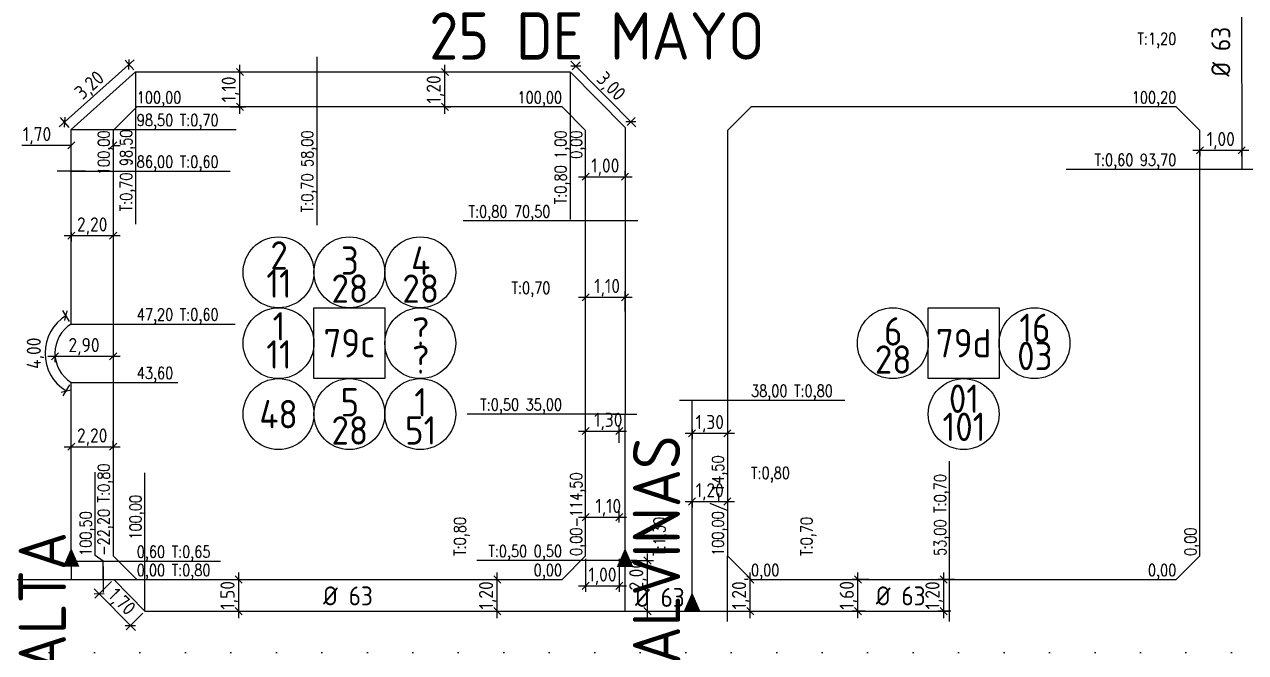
# Model space of a CAD drawing. Extents: x -48 to 13651, y -112 to 3468.
# Drawn here: x 2533.5 to 2791.9, y 1483.7 to 1616.6 of the extents above; entities that cross this region are included whole.
import ezdxf
from ezdxf.enums import TextEntityAlignment as Align

# ---------------------------------------------------------------- set-up
doc = ezdxf.new("R2010")
doc.units = 0
doc.header["$LTSCALE"] = 6
doc.header["$MEASUREMENT"] = 0
doc.linetypes.add('DOT2', pattern=[3.175, 0, -3.175])
doc.layers.get('0').update_dxf_attribs({"linetype": 'CONTINUOUS'})
doc.layers.get('DEFPOINTS').update_dxf_attribs({"linetype": 'CONTINUOUS'})
for name, color, linetype in [('50', 41, 'CONTINUOUS'), ('63', 171, 'CONTINUOUS'), ('A50', 40, 'CONTINUOUS'), ('AMPLIACIONES', 2, 'CONTINUOUS'), ('CAS', 7, 'CONTINUOUS'), ('Caño 110mm', 170, 'CONTINUOUS'), ('COTA', 2, 'CONTINUOUS'), ('MANZANAS', 7, 'CONTINUOUS'), ('NUMERO-CROQUIS', 13, 'CONTINUOUS'), ('NUMERO-MANZANA', 4, 'CONTINUOUS'), ('PROGRESIVA', 60, 'CONTINUOUS'), ('RADIO', 4, 'DOT2'), ('REDUCCIONES', 13, 'CONTINUOUS'), ('TXTDIAMETRO', 7, 'CONTINUOUS')]:
    doc.layers.add(name, color=color, linetype=linetype)
doc.layers.add('ATENCION', color=7, linetype='CONTINUOUS', plot=False)
doc.styles.add('ABADIMTCONDE', font='isocp.shx')
doc.styles.add('GEOSLAB703LTBT', font='isocp.shx', dxfattribs={"width": 0.9, "height": 8})
doc.styles.add('ROMANS', font='romans.shx', dxfattribs={"width": 0.8, "height": 2.5})
doc.dimstyles.new('COTA02', dxfattribs={"dimtxt": 3, "dimasz": 1.5, "dimexe": 1.25, "dimexo": 0.625, "dimgap": 0.3, "dimtad": 1, "dimtoh": 1, "dimdsep": 46, "dimlunit": 6, "dimtxsty": 'ABADIMTCONDE', "dimblk1": 'OBLIQUE', "dimblk2": 'OBLIQUE', "dimsah": 1, "dimcen": 2.5, "dimdle": 1.5, "dimclrd": 60, "dimclre": 60, "dimclrt": 256, "dimadec": 0, "dimazin": 0, "dimtfac": 1, "dimtix": 1, "dimtofl": 0, "dimtmove": 0, "dimatfit": 0, "dimldrblk": 'OBLIQUE', "dimfxl": 1, "dimtolj": 1, "dimtzin": 0, "dimarcsym": 0})

# ---------------------------------------------------------------- blocks, each defined once
blk = doc.blocks.new('D63')
at = {"layer": 'TXTDIAMETRO', "color": 7, "ltscale": 0.1, "style": 'ABADIMTCONDE'}
blk.add_text('Ø 63', height=4, dxfattribs=at).set_placement((0, 0), align=Align.MIDDLE)
blk = doc.blocks.new('CUPLARED')
at = {"layer": 'REDUCCIONES'}
blk.add_lwpolyline([(4, 0, 0, 3.5, 0), (0, 0, 3.5, 3.5, 0)], format="xyseb", dxfattribs=at)
blk = doc.blocks.new('_OBLIQUE')
at = {"color": 0, "linetype": 'ByBlock'}
blk.add_line((-0.5, -0.5), (0.5, 0.5), dxfattribs=at)
blk = doc.blocks.new('*D198')
at = {"layer": 'COTA', "color": 60, "lineweight": -2, "transparency": 16777216}
for p, q in [((2541.86, 1571.9), (2553.73, 1571.9)), ((2543.36, 1572.56), (2543.36, 1570.65)), ((2552.23, 1572.56), (2552.23, 1570.65))]:
    blk.add_line(p, q, dxfattribs=at)
at = {"layer": 'DEFPOINTS', "color": 0, "transparency": 16777216}
for p in [(2543.36, 1573.19), (2552.23, 1573.19), (2552.23, 1571.9)]:
    blk.add_point(p, dxfattribs=at)
at = {"layer": 'COTA', "color": 60, "lineweight": -2, "transparency": 16777216, "xscale": 1.5, "yscale": 1.5, "zscale": 1.5, "rotation": 180}
blk.add_blockref('_OBLIQUE', (2543.36, 1571.9), dxfattribs=at)
at = {"layer": 'COTA', "color": 60, "lineweight": -2, "transparency": 16777216, "xscale": 1.5, "yscale": 1.5, "zscale": 1.5}
blk.add_blockref('_OBLIQUE', (2552.23, 1571.9), dxfattribs=at)
at = {"layer": 'COTA', "transparency": 16777216, "insert": (2547.8, 1573.92), "char_height": 3, "attachment_point": 5, "style": 'ABADIMTCONDE'}
blk.add_mtext('\\A1;2,20', dxfattribs=at)
blk = doc.blocks.new('*D199')
at = {"layer": 'COTA', "color": 60, "lineweight": -2, "transparency": 16777216}
for p, q in [((2538.41, 1546.38), (2553.73, 1546.38)), ((2539.91, 1546.4), (2539.91, 1545.13)), ((2552.23, 1546.4), (2552.23, 1545.13))]:
    blk.add_line(p, q, dxfattribs=at)
at = {"layer": 'DEFPOINTS', "color": 0, "transparency": 16777216}
for p in [(2539.91, 1547.02), (2552.23, 1547.02), (2552.23, 1546.38)]:
    blk.add_point(p, dxfattribs=at)
at = {"layer": 'COTA', "color": 60, "lineweight": -2, "transparency": 16777216, "xscale": 1.5, "yscale": 1.5, "zscale": 1.5, "rotation": 180}
blk.add_blockref('_OBLIQUE', (2539.91, 1546.38), dxfattribs=at)
at = {"layer": 'COTA', "color": 60, "lineweight": -2, "transparency": 16777216, "xscale": 1.5, "yscale": 1.5, "zscale": 1.5}
blk.add_blockref('_OBLIQUE', (2552.23, 1546.38), dxfattribs=at)
at = {"layer": 'COTA', "transparency": 16777216, "insert": (2546.07, 1548.4), "char_height": 3, "attachment_point": 5, "style": 'ABADIMTCONDE'}
blk.add_mtext('\\A1;2,90', dxfattribs=at)
blk = doc.blocks.new('*D200')
at = {"layer": 'COTA', "color": 60, "lineweight": -2, "transparency": 16777216}
for p, q in [((2543.36, 1526.84), (2543.36, 1528.5)), ((2552.23, 1526.84), (2552.23, 1528.5)), ((2541.86, 1527.25), (2553.73, 1527.25))]:
    blk.add_line(p, q, dxfattribs=at)
at = {"layer": 'DEFPOINTS', "color": 0, "transparency": 16777216}
for p in [(2543.36, 1526.22), (2552.23, 1527.25), (2552.23, 1526.22)]:
    blk.add_point(p, dxfattribs=at)
at = {"layer": 'COTA', "color": 60, "lineweight": -2, "transparency": 16777216, "xscale": 1.5, "yscale": 1.5, "zscale": 1.5, "rotation": 180}
blk.add_blockref('_OBLIQUE', (2543.36, 1527.25), dxfattribs=at)
at = {"layer": 'COTA', "color": 60, "lineweight": -2, "transparency": 16777216, "xscale": 1.5, "yscale": 1.5, "zscale": 1.5}
blk.add_blockref('_OBLIQUE', (2552.23, 1527.25), dxfattribs=at)
at = {"layer": 'COTA', "transparency": 16777216, "insert": (2547.8, 1529.27), "char_height": 3, "attachment_point": 5, "style": 'ABADIMTCONDE'}
blk.add_mtext('\\A1;2,20', dxfattribs=at)
blk = doc.blocks.new('*D201')
at = {"layer": 'COTA', "color": 60, "lineweight": -2, "transparency": 16777216}
for p, q in [((2543.03, 1553.73), (2541.6, 1556.05)), ((2543.03, 1540.31), (2541.6, 1538))]:
    blk.add_line(p, q, dxfattribs=at)
blk.add_arc((2547.17, 1547.02), 9.35, 121.6536, 238.3464, dxfattribs=at)
at = {"layer": 'DEFPOINTS', "color": 0, "transparency": 16777216}
for p in [(2543.36, 1553.2), (2538.35, 1550.13), (2547.17, 1547.02), (2543.36, 1540.84)]:
    blk.add_point(p, dxfattribs=at)
at = {"layer": 'COTA', "color": 60, "lineweight": -2, "transparency": 16777216, "xscale": 1.5, "yscale": 1.5, "zscale": 1.5}
for p, rotation in [((2542.26, 1554.98), 31.65362536355391), ((2542.26, 1539.06), 328.3463746364421)]:
    blk.add_blockref('_OBLIQUE', p, dxfattribs=dict(at, rotation=rotation))
at = {"layer": 'COTA', "transparency": 16777216, "insert": (2535.79, 1547.02), "char_height": 3, "attachment_point": 5, "rotation": 90, "style": 'ABADIMTCONDE'}
blk.add_mtext('\\A1;4,00', dxfattribs=at)
blk = doc.blocks.new('*D1303')
at = {"layer": 'COTA', "color": 60, "lineweight": -2, "transparency": 16777216}
for p, q in [((2780.73, 1589.96), (2792.57, 1589.96)), ((2782.23, 1589.71), (2782.23, 1588.71)), ((2791.07, 1589.71), (2791.07, 1588.71))]:
    blk.add_line(p, q, dxfattribs=at)
at = {"layer": 'DEFPOINTS', "color": 0, "transparency": 16777216}
for p in [(2782.23, 1590.33), (2791.07, 1590.34), (2791.07, 1589.96)]:
    blk.add_point(p, dxfattribs=at)
at = {"layer": 'COTA', "color": 60, "lineweight": -2, "transparency": 16777216, "xscale": 1.5, "yscale": 1.5, "zscale": 1.5, "rotation": 180}
blk.add_blockref('_OBLIQUE', (2782.23, 1589.96), dxfattribs=at)
at = {"layer": 'COTA', "color": 60, "lineweight": -2, "transparency": 16777216, "xscale": 1.5, "yscale": 1.5, "zscale": 1.5}
blk.add_blockref('_OBLIQUE', (2791.07, 1589.96), dxfattribs=at)
at = {"layer": 'COTA', "transparency": 16777216, "insert": (2786.65, 1591.98), "char_height": 3, "attachment_point": 5, "style": 'ABADIMTCONDE'}
blk.add_mtext('\\A1;1,00', dxfattribs=at)
blk = doc.blocks.new('*D1317')
at = {"layer": 'DEFPOINTS', "color": 0, "transparency": 16777216}
for p in [(2555.58, 1608.12), (2556.99, 1606.54), (2543.36, 1594.35)]:
    blk.add_point(p, dxfattribs=at)
at = {"layer": 'PROGRESIVA', "color": 60, "lineweight": -2, "transparency": 16777216}
for p, q in [((2540.83, 1594.93), (2556.7, 1609.12)), ((2556.58, 1607), (2554.75, 1609.05)), ((2542.94, 1594.81), (2541.11, 1596.86))]:
    blk.add_line(p, q, dxfattribs=at)
at = {"layer": 'PROGRESIVA', "color": 60, "lineweight": -2, "transparency": 16777216, "xscale": 1.5, "yscale": 1.5, "zscale": 1.5}
for p, rotation in [((2555.58, 1608.12), 41.80488729580687), ((2541.94, 1595.93), 221.8048872958069)]:
    blk.add_blockref('_OBLIQUE', p, dxfattribs=dict(at, rotation=rotation))
at = {"layer": 'PROGRESIVA', "transparency": 16777216, "insert": (2547.41, 1603.53), "char_height": 3, "attachment_point": 5, "rotation": 41.8049, "style": 'ABADIMTCONDE'}
blk.add_mtext('\\A1;3,20', dxfattribs=at)
blk = doc.blocks.new('*D1318')
at = {"layer": 'DEFPOINTS', "color": 0, "transparency": 16777216}
for p in [(2543.36, 1590.56), (2552.23, 1591), (2552.23, 1590.56)]:
    blk.add_point(p, dxfattribs=at)
at = {"layer": 'PROGRESIVA', "color": 60, "lineweight": -2, "transparency": 16777216}
for p, q in [((2543.36, 1591.18), (2543.36, 1592.25)), ((2552.23, 1591.18), (2552.23, 1592.25)), ((2543.36, 1591), (2532.91, 1591)), ((2552.23, 1591), (2553.73, 1591))]:
    blk.add_line(p, q, dxfattribs=at)
at = {"layer": 'PROGRESIVA', "color": 60, "lineweight": -2, "transparency": 16777216, "xscale": 1.5, "yscale": 1.5, "zscale": 1.5}
blk.add_blockref('_OBLIQUE', (2543.36, 1591), dxfattribs=at)
at = {"layer": 'PROGRESIVA', "color": 60, "lineweight": -2, "transparency": 16777216, "xscale": 1.5, "yscale": 1.5, "zscale": 1.5, "rotation": 180}
blk.add_blockref('_OBLIQUE', (2552.23, 1591), dxfattribs=at)
at = {"layer": 'PROGRESIVA', "transparency": 16777216, "insert": (2536.13, 1593.03), "char_height": 3, "attachment_point": 5, "style": 'ABADIMTCONDE'}
blk.add_mtext('\\A1;1,70', dxfattribs=at)
blk = doc.blocks.new('*D1319')
at = {"layer": 'DEFPOINTS', "color": 0, "transparency": 16777216}
for p in [(2576.46, 1606.54), (2579.07, 1606.54), (2576.46, 1599.15)]:
    blk.add_point(p, dxfattribs=at)
at = {"layer": 'PROGRESIVA', "color": 60, "lineweight": -2, "transparency": 16777216}
for p, q in [((2579.07, 1597.65), (2579.07, 1608.04)), ((2577.09, 1606.54), (2580.32, 1606.54)), ((2577.09, 1599.15), (2580.32, 1599.15))]:
    blk.add_line(p, q, dxfattribs=at)
at = {"layer": 'PROGRESIVA', "color": 60, "lineweight": -2, "transparency": 16777216, "xscale": 1.5, "yscale": 1.5, "zscale": 1.5}
for p, rotation in [((2579.07, 1606.54), 90), ((2579.07, 1599.15), 270)]:
    blk.add_blockref('_OBLIQUE', p, dxfattribs=dict(at, rotation=rotation))
at = {"layer": 'PROGRESIVA', "transparency": 16777216, "insert": (2577.05, 1602.84), "char_height": 3, "attachment_point": 5, "rotation": 90, "style": 'ABADIMTCONDE'}
blk.add_mtext('\\A1;1,10', dxfattribs=at)
blk = doc.blocks.new('*D1430')
at = {"layer": 'DEFPOINTS', "color": 0, "transparency": 16777216}
for p in [(2650.17, 1607.76), (2648.94, 1606.54), (2660.57, 1594.79)]:
    blk.add_point(p, dxfattribs=at)
at = {"layer": 'PROGRESIVA', "color": 60, "lineweight": -2, "transparency": 16777216}
for p, q in [((2662.86, 1594.95), (2649.11, 1608.83)), ((2649.38, 1606.98), (2651.06, 1608.64)), ((2661.02, 1595.23), (2662.7, 1596.9))]:
    blk.add_line(p, q, dxfattribs=at)
at = {"layer": 'PROGRESIVA', "color": 60, "lineweight": -2, "transparency": 16777216, "xscale": 1.5, "yscale": 1.5, "zscale": 1.5}
for p, rotation in [((2650.17, 1607.76), 134.7333988986317), ((2661.81, 1596.02), 314.7333988986318)]:
    blk.add_blockref('_OBLIQUE', p, dxfattribs=dict(at, rotation=rotation))
at = {"layer": 'PROGRESIVA', "transparency": 16777216, "insert": (2657.43, 1603.31), "char_height": 3, "attachment_point": 5, "rotation": 314.7334, "style": 'ABADIMTCONDE'}
blk.add_mtext('\\A1;3,00', dxfattribs=at)
blk = doc.blocks.new('*D1431')
at = {"layer": 'DEFPOINTS', "color": 0, "transparency": 16777216}
for p in [(2622.28, 1606.54), (2622.45, 1606.54), (2622.28, 1599.15)]:
    blk.add_point(p, dxfattribs=at)
at = {"layer": 'PROGRESIVA', "color": 60, "lineweight": -2, "transparency": 16777216}
for p, q in [((2622.45, 1597.65), (2622.45, 1608.04)), ((2622.91, 1606.54), (2623.7, 1606.54)), ((2622.91, 1599.15), (2623.7, 1599.15))]:
    blk.add_line(p, q, dxfattribs=at)
at = {"layer": 'PROGRESIVA', "color": 60, "lineweight": -2, "transparency": 16777216, "xscale": 1.5, "yscale": 1.5, "zscale": 1.5}
for p, rotation in [((2622.45, 1606.54), 90), ((2622.45, 1599.15), 270)]:
    blk.add_blockref('_OBLIQUE', p, dxfattribs=dict(at, rotation=rotation))
at = {"layer": 'PROGRESIVA', "transparency": 16777216, "insert": (2620.42, 1602.84), "char_height": 3, "attachment_point": 5, "rotation": 90, "style": 'ABADIMTCONDE'}
blk.add_mtext('\\A1;1,20', dxfattribs=at)
blk = doc.blocks.new('*D1432')
at = {"layer": 'DEFPOINTS', "color": 0, "transparency": 16777216}
for p in [(2660.57, 1584.36), (2652.23, 1584.03), (2660.57, 1584.03)]:
    blk.add_point(p, dxfattribs=at)
at = {"layer": 'PROGRESIVA', "color": 60, "lineweight": -2, "transparency": 16777216}
for p, q in [((2650.73, 1584.36), (2662.07, 1584.36)), ((2652.23, 1584.65), (2652.23, 1585.61)), ((2660.57, 1584.65), (2660.57, 1585.61))]:
    blk.add_line(p, q, dxfattribs=at)
at = {"layer": 'PROGRESIVA', "color": 60, "lineweight": -2, "transparency": 16777216, "xscale": 1.5, "yscale": 1.5, "zscale": 1.5, "rotation": 180}
blk.add_blockref('_OBLIQUE', (2652.23, 1584.36), dxfattribs=at)
at = {"layer": 'PROGRESIVA', "color": 60, "lineweight": -2, "transparency": 16777216, "xscale": 1.5, "yscale": 1.5, "zscale": 1.5}
blk.add_blockref('_OBLIQUE', (2660.57, 1584.36), dxfattribs=at)
at = {"layer": 'PROGRESIVA', "transparency": 16777216, "insert": (2656.4, 1586.39), "char_height": 3, "attachment_point": 5, "style": 'ABADIMTCONDE'}
blk.add_mtext('\\A1;1,00', dxfattribs=at)
blk = doc.blocks.new('*D1433')
at = {"layer": 'DEFPOINTS', "color": 0, "transparency": 16777216}
for p in [(2552.36, 1499.15), (2558.97, 1492.46), (2555.87, 1489.4)]:
    blk.add_point(p, dxfattribs=at)
at = {"layer": 'PROGRESIVA', "color": 60, "lineweight": -2, "transparency": 16777216}
for p, q in [((2548.21, 1497.15), (2556.93, 1488.33)), ((2551.92, 1498.71), (2548.38, 1495.2)), ((2558.52, 1492.02), (2554.98, 1488.52))]:
    blk.add_line(p, q, dxfattribs=at)
at = {"layer": 'PROGRESIVA', "color": 60, "lineweight": -2, "transparency": 16777216, "xscale": 1.5, "yscale": 1.5, "zscale": 1.5}
for p, rotation in [((2549.26, 1496.08), 134.6700205278395), ((2555.87, 1489.4), 314.6700205278396)]:
    blk.add_blockref('_OBLIQUE', p, dxfattribs=dict(at, rotation=rotation))
at = {"layer": 'PROGRESIVA', "transparency": 16777216, "insert": (2553.9, 1494.27), "char_height": 3, "attachment_point": 5, "rotation": 314.67, "style": 'ABADIMTCONDE'}
blk.add_mtext('\\A1;1,70', dxfattribs=at)
blk = doc.blocks.new('*D1434')
at = {"layer": 'DEFPOINTS', "color": 0, "transparency": 16777216}
for p in [(2577.13, 1499.15), (2578.81, 1499.15), (2577.13, 1492.46)]:
    blk.add_point(p, dxfattribs=at)
at = {"layer": 'PROGRESIVA', "color": 60, "lineweight": -2, "transparency": 16777216}
for p, q in [((2577.76, 1499.15), (2580.06, 1499.15)), ((2578.81, 1490.96), (2578.81, 1500.65)), ((2577.76, 1492.46), (2580.06, 1492.46))]:
    blk.add_line(p, q, dxfattribs=at)
at = {"layer": 'PROGRESIVA', "color": 60, "lineweight": -2, "transparency": 16777216, "xscale": 1.5, "yscale": 1.5, "zscale": 1.5}
for p, rotation in [((2578.81, 1499.15), 90), ((2578.81, 1492.46), 270)]:
    blk.add_blockref('_OBLIQUE', p, dxfattribs=dict(at, rotation=rotation))
at = {"layer": 'PROGRESIVA', "transparency": 16777216, "insert": (2576.79, 1495.8), "char_height": 3, "attachment_point": 5, "rotation": 90, "style": 'ABADIMTCONDE'}
blk.add_mtext('\\A1;1,50', dxfattribs=at)
blk = doc.blocks.new('*D1435')
at = {"layer": 'DEFPOINTS', "color": 0, "transparency": 16777216}
for p in [(2631.34, 1499.15), (2633.53, 1499.15), (2631.34, 1492.46)]:
    blk.add_point(p, dxfattribs=at)
at = {"layer": 'PROGRESIVA', "color": 60, "lineweight": -2, "transparency": 16777216}
for p, q in [((2631.97, 1499.15), (2634.78, 1499.15)), ((2633.53, 1490.96), (2633.53, 1500.65)), ((2631.97, 1492.46), (2634.78, 1492.46))]:
    blk.add_line(p, q, dxfattribs=at)
at = {"layer": 'PROGRESIVA', "color": 60, "lineweight": -2, "transparency": 16777216, "xscale": 1.5, "yscale": 1.5, "zscale": 1.5}
for p, rotation in [((2633.53, 1499.15), 90), ((2633.53, 1492.46), 270)]:
    blk.add_blockref('_OBLIQUE', p, dxfattribs=dict(at, rotation=rotation))
at = {"layer": 'PROGRESIVA', "transparency": 16777216, "insert": (2631.5, 1495.8), "char_height": 3, "attachment_point": 5, "rotation": 90, "style": 'ABADIMTCONDE'}
blk.add_mtext('\\A1;1,20', dxfattribs=at)
blk = doc.blocks.new('*D1436')
at = {"layer": 'DEFPOINTS', "color": 0, "transparency": 16777216}
for p in [(2660.57, 1503.18), (2665.32, 1503.18), (2660.57, 1492.46)]:
    blk.add_point(p, dxfattribs=at)
at = {"layer": 'PROGRESIVA', "color": 60, "lineweight": -2, "transparency": 16777216}
for p, q in [((2665.32, 1490.96), (2665.32, 1504.68)), ((2661.2, 1503.18), (2666.57, 1503.18)), ((2661.2, 1492.46), (2666.57, 1492.46))]:
    blk.add_line(p, q, dxfattribs=at)
at = {"layer": 'PROGRESIVA', "color": 60, "lineweight": -2, "transparency": 16777216, "xscale": 1.5, "yscale": 1.5, "zscale": 1.5}
for p, rotation in [((2665.32, 1503.18), 90), ((2665.32, 1492.46), 270)]:
    blk.add_blockref('_OBLIQUE', p, dxfattribs=dict(at, rotation=rotation))
at = {"layer": 'PROGRESIVA', "transparency": 16777216, "insert": (2663.29, 1500.06), "char_height": 3, "attachment_point": 5, "rotation": 90, "style": 'ABADIMTCONDE'}
blk.add_mtext('\\A1;2,00', dxfattribs=at)
blk = doc.blocks.new('*D1437')
at = {"layer": 'DEFPOINTS', "color": 0, "transparency": 16777216}
for p in [(2652.23, 1504.15), (2659.35, 1504.15), (2659.35, 1497.82)]:
    blk.add_point(p, dxfattribs=at)
at = {"layer": 'PROGRESIVA', "color": 60, "lineweight": -2, "transparency": 16777216}
for p, q in [((2652.23, 1503.52), (2652.23, 1496.57)), ((2659.35, 1503.52), (2659.35, 1496.57)), ((2650.73, 1497.82), (2660.85, 1497.82))]:
    blk.add_line(p, q, dxfattribs=at)
at = {"layer": 'PROGRESIVA', "color": 60, "lineweight": -2, "transparency": 16777216, "xscale": 1.5, "yscale": 1.5, "zscale": 1.5, "rotation": 180}
blk.add_blockref('_OBLIQUE', (2652.23, 1497.82), dxfattribs=at)
at = {"layer": 'PROGRESIVA', "color": 60, "lineweight": -2, "transparency": 16777216, "xscale": 1.5, "yscale": 1.5, "zscale": 1.5}
blk.add_blockref('_OBLIQUE', (2659.35, 1497.82), dxfattribs=at)
at = {"layer": 'PROGRESIVA', "transparency": 16777216, "insert": (2655.79, 1499.85), "char_height": 3, "attachment_point": 5, "style": 'ABADIMTCONDE'}
blk.add_mtext('\\A1;1,00', dxfattribs=at)
blk = doc.blocks.new('*D1438')
at = {"layer": 'DEFPOINTS', "color": 0, "transparency": 16777216}
for p in [(2687.07, 1499.15), (2687.23, 1499.15), (2686.4, 1492.46)]:
    blk.add_point(p, dxfattribs=at)
at = {"layer": 'PROGRESIVA', "color": 60, "lineweight": -2, "transparency": 16777216}
for p, q in [((2686.61, 1499.15), (2685.82, 1499.15)), ((2687.07, 1490.96), (2687.07, 1500.65)), ((2687.02, 1492.46), (2688.32, 1492.46))]:
    blk.add_line(p, q, dxfattribs=at)
at = {"layer": 'PROGRESIVA', "color": 60, "lineweight": -2, "transparency": 16777216, "xscale": 1.5, "yscale": 1.5, "zscale": 1.5}
for p, rotation in [((2687.07, 1499.15), 90), ((2687.07, 1492.46), 270)]:
    blk.add_blockref('_OBLIQUE', p, dxfattribs=dict(at, rotation=rotation))
at = {"layer": 'PROGRESIVA', "transparency": 16777216, "insert": (2685.04, 1495.8), "char_height": 3, "attachment_point": 5, "rotation": 90, "style": 'ABADIMTCONDE'}
blk.add_mtext('\\A1;1,20', dxfattribs=at)
blk = doc.blocks.new('*D1439')
at = {"layer": 'DEFPOINTS', "color": 0, "transparency": 16777216}
for p in [(2674.76, 1531.6), (2682.23, 1531.6), (2682.23, 1530.09)]:
    blk.add_point(p, dxfattribs=at)
at = {"layer": 'PROGRESIVA', "color": 60, "lineweight": -2, "transparency": 16777216}
for p, q in [((2673.26, 1530.09), (2683.73, 1530.09)), ((2674.76, 1530.97), (2674.76, 1528.84)), ((2682.23, 1530.97), (2682.23, 1528.84))]:
    blk.add_line(p, q, dxfattribs=at)
at = {"layer": 'PROGRESIVA', "color": 60, "lineweight": -2, "transparency": 16777216, "xscale": 1.5, "yscale": 1.5, "zscale": 1.5, "rotation": 180}
blk.add_blockref('_OBLIQUE', (2674.76, 1530.09), dxfattribs=at)
at = {"layer": 'PROGRESIVA', "color": 60, "lineweight": -2, "transparency": 16777216, "xscale": 1.5, "yscale": 1.5, "zscale": 1.5}
blk.add_blockref('_OBLIQUE', (2682.23, 1530.09), dxfattribs=at)
at = {"layer": 'PROGRESIVA', "transparency": 16777216, "insert": (2678.5, 1532.11), "char_height": 3, "attachment_point": 5, "style": 'ABADIMTCONDE'}
blk.add_mtext('\\A1;1,30', dxfattribs=at)
blk = doc.blocks.new('*D1440')
at = {"layer": 'DEFPOINTS', "color": 0, "transparency": 16777216}
for p in [(2674.76, 1516.5), (2682.23, 1516.5), (2682.23, 1515.66)]:
    blk.add_point(p, dxfattribs=at)
at = {"layer": 'PROGRESIVA', "color": 60, "lineweight": -2, "transparency": 16777216}
for p, q in [((2673.26, 1515.66), (2683.73, 1515.66)), ((2674.76, 1515.87), (2674.76, 1514.41)), ((2682.23, 1515.87), (2682.23, 1514.41))]:
    blk.add_line(p, q, dxfattribs=at)
at = {"layer": 'PROGRESIVA', "color": 60, "lineweight": -2, "transparency": 16777216, "xscale": 1.5, "yscale": 1.5, "zscale": 1.5, "rotation": 180}
blk.add_blockref('_OBLIQUE', (2674.76, 1515.66), dxfattribs=at)
at = {"layer": 'PROGRESIVA', "color": 60, "lineweight": -2, "transparency": 16777216, "xscale": 1.5, "yscale": 1.5, "zscale": 1.5}
blk.add_blockref('_OBLIQUE', (2682.23, 1515.66), dxfattribs=at)
at = {"layer": 'PROGRESIVA', "transparency": 16777216, "insert": (2678.5, 1517.69), "char_height": 3, "attachment_point": 5, "style": 'ABADIMTCONDE'}
blk.add_mtext('\\A1;1,20', dxfattribs=at)
blk = doc.blocks.new('*D1501')
at = {"layer": 'DEFPOINTS', "color": 0, "transparency": 16777216}
for p in [(2659.35, 1530.56), (2652.23, 1527.43), (2659.35, 1527.43)]:
    blk.add_point(p, dxfattribs=at)
at = {"layer": 'PROGRESIVA', "color": 60, "lineweight": -2, "transparency": 16777216}
for p, q in [((2650.73, 1530.56), (2660.85, 1530.56)), ((2652.23, 1528.05), (2652.23, 1531.81)), ((2659.35, 1528.05), (2659.35, 1531.81))]:
    blk.add_line(p, q, dxfattribs=at)
at = {"layer": 'PROGRESIVA', "color": 60, "lineweight": -2, "transparency": 16777216, "xscale": 1.5, "yscale": 1.5, "zscale": 1.5, "rotation": 180}
blk.add_blockref('_OBLIQUE', (2652.23, 1530.56), dxfattribs=at)
at = {"layer": 'PROGRESIVA', "color": 60, "lineweight": -2, "transparency": 16777216, "xscale": 1.5, "yscale": 1.5, "zscale": 1.5}
blk.add_blockref('_OBLIQUE', (2659.35, 1530.56), dxfattribs=at)
at = {"layer": 'PROGRESIVA', "transparency": 16777216, "insert": (2657.02, 1532.59), "char_height": 3, "attachment_point": 5, "style": 'ABADIMTCONDE'}
blk.add_mtext('\\A1;1,30', dxfattribs=at)
blk = doc.blocks.new('*D1502')
at = {"layer": 'DEFPOINTS', "color": 0, "transparency": 16777216}
for p in [(2659.35, 1512.34), (2652.23, 1510.56), (2659.35, 1510.56)]:
    blk.add_point(p, dxfattribs=at)
at = {"layer": 'PROGRESIVA', "color": 60, "lineweight": -2, "transparency": 16777216}
for p, q in [((2650.73, 1512.34), (2660.85, 1512.34)), ((2652.23, 1511.19), (2652.23, 1513.59)), ((2659.35, 1511.19), (2659.35, 1513.59))]:
    blk.add_line(p, q, dxfattribs=at)
at = {"layer": 'PROGRESIVA', "color": 60, "lineweight": -2, "transparency": 16777216, "xscale": 1.5, "yscale": 1.5, "zscale": 1.5, "rotation": 180}
blk.add_blockref('_OBLIQUE', (2652.23, 1512.34), dxfattribs=at)
at = {"layer": 'PROGRESIVA', "color": 60, "lineweight": -2, "transparency": 16777216, "xscale": 1.5, "yscale": 1.5, "zscale": 1.5}
blk.add_blockref('_OBLIQUE', (2659.35, 1512.34), dxfattribs=at)
at = {"layer": 'PROGRESIVA', "transparency": 16777216, "insert": (2657.02, 1514.37), "char_height": 3, "attachment_point": 5, "style": 'ABADIMTCONDE'}
blk.add_mtext('\\A1;1,10', dxfattribs=at)
blk = doc.blocks.new('*D1606')
at = {"layer": 'DEFPOINTS', "color": 0, "transparency": 16777216}
for p in [(2709.87, 1499.15), (2712.83, 1499.15), (2711.99, 1492.46)]:
    blk.add_point(p, dxfattribs=at)
at = {"layer": 'PROGRESIVA', "color": 60, "lineweight": -2, "transparency": 16777216}
for p, q in [((2712.2, 1499.15), (2708.62, 1499.15)), ((2709.87, 1490.96), (2709.87, 1500.65)), ((2711.37, 1492.46), (2708.62, 1492.46))]:
    blk.add_line(p, q, dxfattribs=at)
at = {"layer": 'PROGRESIVA', "color": 60, "lineweight": -2, "transparency": 16777216, "xscale": 1.5, "yscale": 1.5, "zscale": 1.5}
for p, rotation in [((2709.87, 1499.15), 90), ((2709.87, 1492.46), 270)]:
    blk.add_blockref('_OBLIQUE', p, dxfattribs=dict(at, rotation=rotation))
at = {"layer": 'PROGRESIVA', "transparency": 16777216, "insert": (2707.85, 1495.8), "char_height": 3, "attachment_point": 5, "rotation": 90, "style": 'ABADIMTCONDE'}
blk.add_mtext('\\A1;1,60', dxfattribs=at)
blk = doc.blocks.new('*D1607')
at = {"layer": 'DEFPOINTS', "color": 0, "transparency": 16777216}
for p in [(2728.01, 1499.15), (2730.96, 1499.15), (2730.13, 1492.46)]:
    blk.add_point(p, dxfattribs=at)
at = {"layer": 'PROGRESIVA', "color": 60, "lineweight": -2, "transparency": 16777216}
for p, q in [((2730.34, 1499.15), (2726.76, 1499.15)), ((2728.01, 1490.96), (2728.01, 1500.65)), ((2729.51, 1492.46), (2726.76, 1492.46))]:
    blk.add_line(p, q, dxfattribs=at)
at = {"layer": 'PROGRESIVA', "color": 60, "lineweight": -2, "transparency": 16777216, "xscale": 1.5, "yscale": 1.5, "zscale": 1.5}
for p, rotation in [((2728.01, 1499.15), 90), ((2728.01, 1492.46), 270)]:
    blk.add_blockref('_OBLIQUE', p, dxfattribs=dict(at, rotation=rotation))
at = {"layer": 'PROGRESIVA', "transparency": 16777216, "insert": (2725.98, 1495.8), "char_height": 3, "attachment_point": 5, "rotation": 90, "style": 'ABADIMTCONDE'}
blk.add_mtext('\\A1;1,20', dxfattribs=at)
blk = doc.blocks.new('*D1787')
at = {"layer": 'DEFPOINTS', "color": 0, "transparency": 16777216}
for p in [(2660.57, 1558.87), (2652.23, 1555.22), (2660.57, 1555.22)]:
    blk.add_point(p, dxfattribs=at)
at = {"layer": 'PROGRESIVA', "color": 60, "lineweight": -2, "transparency": 16777216}
for p, q in [((2650.73, 1558.87), (2662.07, 1558.87)), ((2652.23, 1555.84), (2652.23, 1560.12)), ((2660.57, 1555.84), (2660.57, 1560.12))]:
    blk.add_line(p, q, dxfattribs=at)
at = {"layer": 'PROGRESIVA', "color": 60, "lineweight": -2, "transparency": 16777216, "xscale": 1.5, "yscale": 1.5, "zscale": 1.5, "rotation": 180}
blk.add_blockref('_OBLIQUE', (2652.23, 1558.87), dxfattribs=at)
at = {"layer": 'PROGRESIVA', "color": 60, "lineweight": -2, "transparency": 16777216, "xscale": 1.5, "yscale": 1.5, "zscale": 1.5}
blk.add_blockref('_OBLIQUE', (2660.57, 1558.87), dxfattribs=at)
at = {"layer": 'PROGRESIVA', "transparency": 16777216, "insert": (2656.78, 1560.9), "char_height": 3, "attachment_point": 5, "style": 'ABADIMTCONDE'}
blk.add_mtext('\\A1;1,10', dxfattribs=at)

msp = doc.modelspace()

# ---------------------------------------------------------------- linework, layer by layer
at = {"layer": '50', "ltscale": 0.1}
for p, q in [((2543.358, 1553.202), (2543.358, 1585.545)), ((2543.358, 1503.03), (2543.358, 1540.84))]:
    msp.add_line(p, q, dxfattribs=at)
msp.add_arc((2547.169, 1547.021), 7.261, 121.65363, 238.34637, dxfattribs=at)
at = {"layer": '63', "ltscale": 0.1}
for p, q in [((2543.358, 1503.03), (2543.358, 1499.145)), ((2527.904, 1499.145), (2550.105, 1499.145))]:
    msp.add_line(p, q, dxfattribs=at)
at = {"layer": 'A50', "ltscale": 0.1}
for p, q in [((2543.358, 1594.346), (2556.992, 1606.538)), ((2556.992, 1606.538), (2595.316, 1606.54)), ((2595.316, 1606.54), (2648.935, 1606.54)), ((2648.935, 1606.54), (2660.574, 1594.792)), ((2660.574, 1594.792), (2660.574, 1575.004)), ((2543.358, 1585.545), (2543.358, 1594.346)), ((2674.761, 1492.463), (2674.761, 1537.064)), ((2660.574, 1503.178), (2660.574, 1534.145))]:
    msp.add_line(p, q, dxfattribs=at)
at = {"layer": 'A50'}
msp.add_line((2660.574, 1575.004), (2660.574, 1534.145), dxfattribs=at)
at = {"layer": 'CAS', "ltscale": 0.1}
for p, q in [((2595.316, 1609.745), (2595.316, 1603.335)), ((2546.347, 1585.545), (2540.369, 1585.545)), ((2794.3, 1585.924), (2787.849, 1585.924)), ((2663.248, 1575.004), (2657.9, 1575.004)), ((2672.087, 1537.064), (2677.435, 1537.064)), ((2658.074, 1534.145), (2663.074, 1534.145)), ((2550.105, 1501.916), (2550.105, 1496.375)), ((2663.091, 1503.178), (2658.058, 1503.178)), ((2682.234, 1490.264), (2682.234, 1494.661)), ((2729.234, 1490.264), (2729.234, 1494.661))]:
    msp.add_line(p, q, dxfattribs=at)
at = {"layer": 'Caño 110mm', "ltscale": 0.1}
for p, q in [((2790.994, 1721.981), (2791.075, 1585.924)), ((2660.574, 1492.463), (2660.574, 1503.178)), ((2550.104, 1499.145), (2552.363, 1499.145)), ((2552.363, 1499.145), (2558.969, 1492.463)), ((2558.969, 1492.463), (2660.574, 1492.463)), ((2660.574, 1492.463), (2682.234, 1492.463)), ((2682.234, 1492.463), (2729.234, 1492.463))]:
    msp.add_line(p, q, dxfattribs=at)
at = {"layer": 'MANZANAS'}
for p, q in [((2557.234, 1599.145), (2552.234, 1594.145)), ((2647.234, 1599.145), (2557.234, 1599.145)), ((2652.234, 1594.145), (2647.234, 1599.145)), ((2687.234, 1599.145), (2682.234, 1594.145)), ((2777.234, 1599.145), (2687.234, 1599.145)), ((2782.234, 1594.145), (2777.234, 1599.145)), ((2552.234, 1594.145), (2552.234, 1504.145)), ((2652.234, 1504.145), (2652.234, 1594.145)), ((2682.234, 1594.145), (2682.234, 1504.145)), ((2782.234, 1504.145), (2782.234, 1594.145)), ((2552.234, 1504.145), (2557.234, 1499.145)), ((2652.234, 1504.145), (2647.234, 1499.145)), ((2687.234, 1499.145), (2682.234, 1504.145)), ((2782.234, 1504.145), (2777.234, 1499.145)), ((2557.234, 1499.145), (2647.234, 1499.145)), ((2687.234, 1499.145), (2777.234, 1499.145))]:
    msp.add_line(p, q, dxfattribs=at)
at = {"layer": 'NUMERO-CROQUIS'}
for centre in [(2587.234, 1564.145), (2602.234, 1564.145), (2617.234, 1564.145), (2587.234, 1549.145), (2617.234, 1549.145), (2717.234, 1549.145), (2747.234, 1549.145), (2587.234, 1534.145), (2602.234, 1534.145), (2617.234, 1534.145), (2732.234, 1534.145)]:
    msp.add_circle(centre, 7.5, dxfattribs=at)
at = {"layer": 'NUMERO-MANZANA'}
for points in [[(2594.734, 1556.645), (2609.734, 1556.645), (2609.734, 1541.645), (2594.734, 1541.645)], [(2724.734, 1556.645), (2739.734, 1556.645), (2739.734, 1541.645), (2724.734, 1541.645)]]:
    msp.add_lwpolyline(points, close=True, dxfattribs=at)
at = {"layer": 'PROGRESIVA'}
for p, q in [((2556.992, 1606.538), (2556.992, 1574.333)), ((2595.316, 1606.54), (2595.316, 1574.122)), ((2648.935, 1606.54), (2648.935, 1575.34)), ((2543.358, 1594.346), (2578.252, 1594.346)), ((2543.358, 1585.545), (2577.027, 1585.545)), ((2791.075, 1585.924), (2753.955, 1585.924)), ((2660.574, 1575.004), (2626.309, 1575.004)), ((2543.358, 1553.202), (2578.07, 1553.202)), ((2543.358, 1540.84), (2565.9, 1540.84)), ((2674.761, 1537.064), (2707.105, 1537.064)), ((2659.347, 1534.145), (2627.136, 1534.145)), ((2729.234, 1492.463), (2729.234, 1524.2)), ((2548.433, 1504.255), (2548.433, 1521.867)), ((2558.969, 1492.463), (2558.969, 1521.699)), ((2550.104, 1503.03), (2548.433, 1504.255)), ((2682.234, 1492.463), (2682.234, 1504.145)), ((2543.358, 1503.03), (2574.941, 1503.03)), ((2550.104, 1499.145), (2550.104, 1503.03)), ((2659.347, 1503.178), (2629.229, 1503.178)), ((2550.104, 1499.145), (2557.234, 1499.145))]:
    msp.add_line(p, q, dxfattribs=at)
at = {"layer": 'RADIO', "color": 4, "ltscale": 0.5}
msp.add_line((2288.412, 1483.715), (3317.931, 1483.715), dxfattribs=at)
at = {"layer": 'REDUCCIONES'}
msp.add_lwpolyline([(2543.358, 1505.836, 0, 3.5, 0), (2543.358, 1501.836, 3.5, 3.5, 0)], format="xyseb", dxfattribs=at)

# ---------------------------------------------------------------- block references
at = {"layer": 'AMPLIACIONES', "ltscale": 0.1, "rotation": 90}
for name, p in [('D63', (2786.654, 1610.811)), ('CUPLARED', (2660.574, 1501.825)), ('CUPLARED', (2674.761, 1492.463))]:
    msp.add_blockref(name, p, dxfattribs=at)
at = {"layer": 'TXTDIAMETRO'}
for p in [(2601.936, 1495.686), (2718.918, 1495.686)]:
    msp.add_blockref('D63', p, dxfattribs=at)

# ---------------------------------------------------------------- texts
at = {"layer": 'ATENCION', "style": 'GEOSLAB703LTBT'}
msp.add_text('25 DE MAYO', height=10, dxfattribs=at).set_placement((2619.141, 1614.145), align=Align.MIDDLE_LEFT)
for s, p in [('MALVINAS', (2667.234, 1472.415)), ('SALTA', (2537.234, 1472.415))]:
    msp.add_text(s, height=10, rotation=90, dxfattribs=at).set_placement(p, align=Align.MIDDLE_LEFT)
at = {"layer": 'NUMERO-CROQUIS', "style": 'GEOSLAB703LTBT'}
for s, p in [('2', (2587.345, 1567.707)), ('3', (2602.323, 1566.639)), ('4', (2617.323, 1566.639)), ('11', (2587.345, 1561.765)), ('28', (2602.323, 1560.697)), ('28', (2617.323, 1560.697)), ('1', (2587.345, 1552.707)), ('?', (2617.323, 1551.639)), ('6', (2717.323, 1551.639)), ('16', (2747.309, 1552.393)), ('11', (2587.345, 1546.765)), ('?', (2617.323, 1545.697)), ('28', (2717.323, 1545.697)), ('03', (2747.309, 1546.451)), ('01', (2732.309, 1537.393)), ('5', (2602.323, 1536.639)), ('1', (2617.323, 1536.639)), ('48', (2587.234, 1534.145)), ('28', (2602.323, 1530.697)), ('51', (2617.323, 1530.697)), ('101', (2732.309, 1531.451))]:
    msp.add_text(s, height=6, dxfattribs=at).set_placement(p, align=Align.MIDDLE)
at = {"layer": 'NUMERO-MANZANA', "style": 'GEOSLAB703LTBT'}
for s, p in [('79c', (2602.234, 1549.145)), ('79d', (2732.234, 1549.145))]:
    msp.add_text(s, height=6, dxfattribs=at).set_placement(p, align=Align.MIDDLE)
at = {"layer": 'PROGRESIVA', "style": 'ROMANS', "width": 0.8}
for s, p in [('T:1,20', (2777.234, 1611.563)), ('100,00', (2647.234, 1599.145)), ('100,20', (2777.234, 1599.145)), ('T:0,60 93,70', (2777.234, 1585.924)), ('T:0,80 70,50', (2644.771, 1575.004)), ('T:0,70', (2644.771, 1558.871)), ('T:0,50 35,00', (2647.234, 1534.145)), ('T:0,50 0,50', (2647.234, 1503.178)), ('0,00', (2647.234, 1499.145)), ('0,00', (2777.234, 1499.145))]:
    msp.add_text(s, height=2.5, dxfattribs=at).set_placement(p, align=Align.BOTTOM_RIGHT)
for s, p in [('100,00', (2557.234, 1599.145)), ('98,50 T:0,70', (2557.234, 1594.346)), ('86,00 T:0,60', (2557.234, 1585.545)), ('47,20 T:0,60', (2557.234, 1553.202)), ('43,60', (2557.234, 1540.84)), ('38,00 T:0,80', (2687.234, 1537.064)), ('T:0,80', (2687.234, 1519.687)), ('0,60 T:0,65', (2557.234, 1503.03)), ('0,00 T:0,80', (2557.234, 1499.145)), ('0,00', (2687.234, 1499.145))]:
    msp.add_text(s, height=2.5, dxfattribs=at).set_placement(p, align=Align.BOTTOM_LEFT)
for s, p in [('100,00', (2552.234, 1594.145)), ('T:0,70 98,50', (2556.992, 1594.346)), ('T:0,70 58,00', (2595.316, 1594.145)), ('T:0,80 1,00', (2648.935, 1594.145)), ('0,00', (2652.234, 1594.145))]:
    msp.add_text(s, height=2.5, rotation=90, dxfattribs=at).set_placement(p, align=Align.BOTTOM_RIGHT)
for s, p in [('100,00/-14,50', (2682.234, 1504.145)), ('-22,20 T:0,80', (2552.234, 1504.145)), ('0,00-114,50', (2652.234, 1504.145)), ('53,00 T:0,70', (2729.265, 1504.145)), ('100,00', (2558.969, 1507.61)), ('100,50', (2548.433, 1504.145)), ('T:0,80', (2627.628, 1504.145)), ('T:1,30', (2669.845, 1504.145)), ('T:0,70', (2700.996, 1504.145)), ('0,00', (2782.234, 1504.145))]:
    msp.add_text(s, height=2.5, rotation=90, dxfattribs=at).set_placement(p, align=Align.BOTTOM_LEFT)
at = {"layer": 'TXTDIAMETRO', "ltscale": 0.1, "style": 'ABADIMTCONDE'}
msp.add_text('Ø 63', height=4, dxfattribs=at).set_placement((2667.949, 1495.365), align=Align.MIDDLE)

# ---------------------------------------------------------------- dimensions: what is measured, and where the dimension line sits
at = {"layer": 'COTA', "color": 12}
dim = msp.add_linear_dim(base=(2791.072, 1589.955), p1=(2782.234, 1590.331), p2=(2791.072, 1590.336), text='1,00', dimstyle='COTA02', dxfattribs=at)
dim.commit()
dim.dimension.update_dxf_attribs({"geometry": '*D1303', "text_midpoint": (2786.653, 1591.98)})
at = {"layer": 'COTA'}
for base, p1, p2, text, picture, middle in [((2552.234, 1571.899), (2543.358, 1573.188), (2552.234, 1573.188), '2,20', '*D198', (2547.796, 1573.924)), ((2552.234, 1546.377), (2539.907, 1547.021), (2552.234, 1547.021), '2,90', '*D199', (2546.071, 1548.403)), ((2552.234, 1527.248), (2543.358, 1526.217), (2552.234, 1526.217), '2,20', '*D200', (2547.796, 1529.273))]:
    dim = msp.add_linear_dim(base=base, p1=p1, p2=p2, text=text, dimstyle='COTA02', dxfattribs=at)
    dim.commit()
    dim.dimension.update_dxf_attribs({"geometry": picture, "text_midpoint": middle})
dim = msp.add_angular_dim_3p(base=(2538.35, 1550.135), center=(2547.169, 1547.021), p1=(2543.358, 1553.202), p2=(2543.358, 1540.84), text='4,00', dimstyle='COTA02', override={"dimadec": 4}, dxfattribs=at)
dim.commit()
dim.dimension.update_dxf_attribs({"geometry": '*D201', "text_midpoint": (2535.791, 1547.021)})
at = {"layer": 'PROGRESIVA'}
for p1, p2, distance, text, picture, middle in [((2543.358, 1594.346), (2556.992, 1606.538), 2.12, '3,20', '*D1317', (2547.412, 1603.532)), ((2660.574, 1594.792), (2648.935, 1606.54), -1.739, '3,00', '*D1430', (2657.428, 1603.315))]:
    dim = msp.add_aligned_dim(p1=p1, p2=p2, distance=distance, text=text, dimstyle='COTA02', dxfattribs=at)
    dim.commit()
    dim.dimension.update_dxf_attribs({"geometry": picture, "text_midpoint": middle})
for base, p1, p2, text, picture, middle in [((2579.074, 1606.54), (2576.461, 1599.145), (2576.461, 1606.54), '1,10', '*D1319', (2577.049, 1602.843)), ((2622.448, 1606.54), (2622.281, 1599.145), (2622.281, 1606.54), '1,20', '*D1431', (2620.423, 1602.843)), ((2578.811, 1499.145), (2577.133, 1492.463), (2577.133, 1499.145), '1,50', '*D1434', (2576.786, 1495.804)), ((2633.526, 1499.145), (2631.344, 1492.463), (2631.344, 1499.145), '1,20', '*D1435', (2631.5, 1495.804)), ((2687.07, 1499.145), (2686.4, 1492.463), (2687.234, 1499.145), '1,20', '*D1438', (2685.044, 1495.804)), ((2709.871, 1499.145), (2711.992, 1492.463), (2712.825, 1499.145), '1,60', '*D1606', (2707.846, 1495.804)), ((2728.009, 1499.145), (2730.13, 1492.463), (2730.964, 1499.145), '1,20', '*D1607', (2725.984, 1495.804))]:
    dim = msp.add_linear_dim(base=base, p1=p1, p2=p2, angle=90, text=text, dimstyle='COTA02', dxfattribs=at)
    dim.commit()
    dim.dimension.update_dxf_attribs({"geometry": picture, "text_midpoint": middle})
for base, p1, p2, text, picture, middle in [((2552.234, 1591), (2543.358, 1590.557), (2552.234, 1590.557), '1,70', '*D1318', (2536.132, 1591)), ((2660.574, 1558.871), (2652.234, 1555.219), (2660.574, 1555.219), '1,10', '*D1787', (2656.781, 1558.871)), ((2659.347, 1530.561), (2652.234, 1527.428), (2659.347, 1527.428), '1,30', '*D1501', (2657.017, 1530.561)), ((2659.347, 1512.342), (2652.234, 1510.564), (2659.347, 1510.564), '1,10', '*D1502', (2657.017, 1512.342)), ((2659.347, 1497.82), (2652.234, 1504.145), (2659.347, 1504.145), '1,00', '*D1437', (2655.79, 1497.82))]:
    dim = msp.add_linear_dim(base=base, p1=p1, p2=p2, text=text, dimstyle='COTA02', dxfattribs=at)
    dim.commit()
    dim.dimension.update_dxf_attribs({"geometry": picture, "text_midpoint": middle, "dimtype": 160})
for base, p1, p2, text, picture, middle in [((2660.574, 1584.364), (2652.234, 1584.029), (2660.574, 1584.029), '1,00', '*D1432', (2656.404, 1586.389)), ((2682.234, 1530.086), (2674.761, 1531.596), (2682.234, 1531.596), '1,30', '*D1439', (2678.497, 1532.111)), ((2682.234, 1515.661), (2674.761, 1516.5), (2682.234, 1516.5), '1,20', '*D1440', (2678.497, 1517.686))]:
    dim = msp.add_linear_dim(base=base, p1=p1, p2=p2, text=text, dimstyle='COTA02', dxfattribs=at)
    dim.commit()
    dim.dimension.update_dxf_attribs({"geometry": picture, "text_midpoint": middle})
for base, p1, p2, angle, text, picture, middle, dimtype in [((2665.316, 1503.178), (2660.574, 1492.463), (2660.574, 1503.178), 90, '2,00', '*D1436', (2665.316, 1500.062), 160), ((2555.87, 1489.4), (2552.363, 1499.145), (2558.969, 1492.463), 314.67002, '1,70', '*D1433', (2552.461, 1492.849), 161)]:
    dim = msp.add_linear_dim(base=base, p1=p1, p2=p2, angle=angle, text=text, dimstyle='COTA02', dxfattribs=at)
    dim.commit()
    dim.dimension.update_dxf_attribs({"geometry": picture, "text_midpoint": middle, "dimtype": dimtype})

doc.saveas('drawing.dxf')
